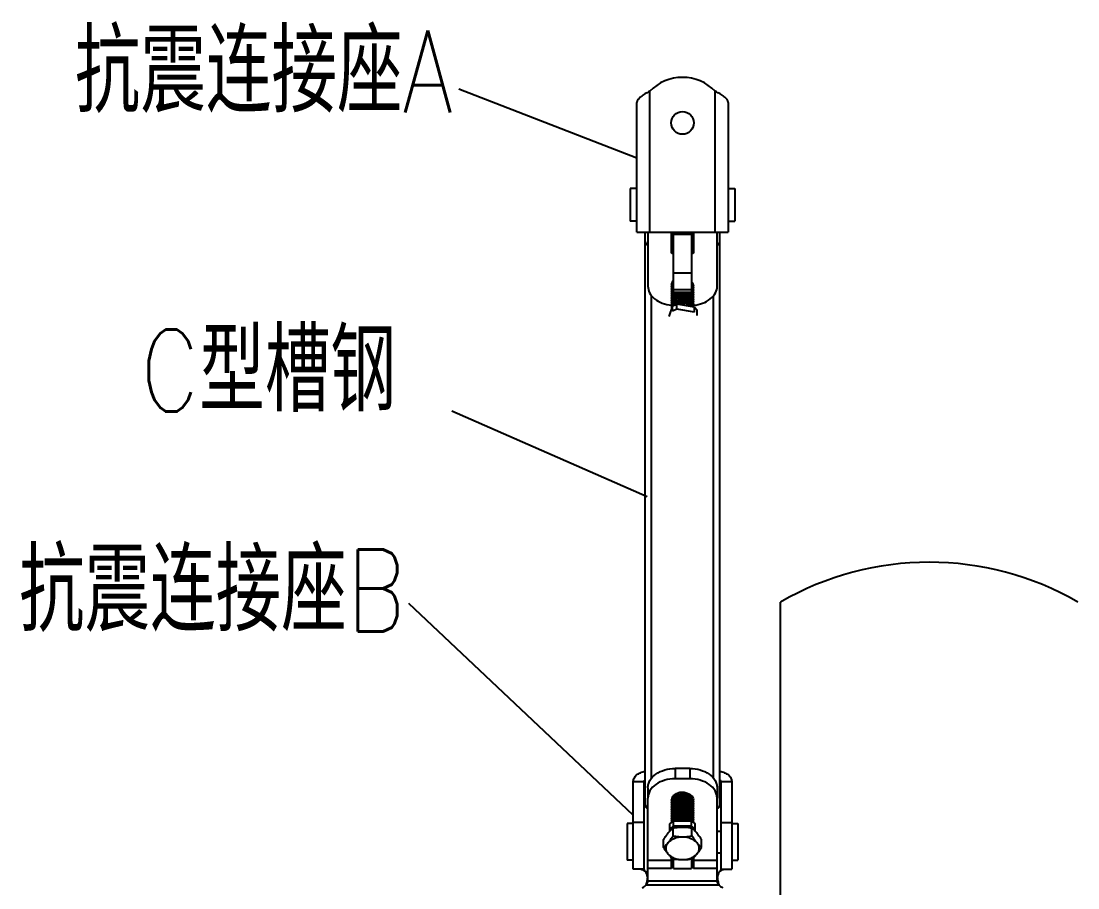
# Model space of a CAD drawing. Extents: x 27938 to 1507990, y 110129 to 923079.
# Drawn here: x 451388 to 456548, y 358813 to 363043 of the extents above; entities that cross this region are included whole.
import ezdxf

# ---------------------------------------------------------------- set-up
doc = ezdxf.new("R2010")
doc.units = 0
doc.header["$LTSCALE"] = 1000
doc.header["$MEASUREMENT"] = 0
doc.layers.add('W_DIM', color=4, linetype='Continuous')
doc.styles.get("Standard").update_dxf_attribs({"font": 'gbenor.shx', "bigfont": 'gbcbig.shx'})
doc.styles.add('wwp100', font='txt.shx', dxfattribs={"width": 0.7, "height": 400, "bigfont": 'hztxt.shx'})
doc.dimstyles.get("Standard").update_dxf_attribs({"dimtxt": 0.18, "dimasz": 0.18, "dimexe": 0.18, "dimexo": 0.0625, "dimgap": 0.09, "dimtad": 0, "dimtih": 1, "dimtoh": 1, "dimdec": 4, "dimzin": 0, "dimdsep": 46, "dimtxsty": 'Standard', "dimcen": 0.09, "dimadec": 0, "dimazin": 0, "dimtfac": 1, "dimtdec": 4, "dimtofl": 0, "dimtmove": 0, "dimatfit": 3, "dimfxl": 1, "dimtolj": 1, "dimtzin": 0, "dimarcsym": 0})

msp = doc.modelspace()

# ---------------------------------------------------------------- linework, layer by layer
at = {"linetype": 'Continuous'}
for p, q in [((454457, 362012.9), (454457, 362701.1)), ((454777.3, 362012.9), (454777.3, 362701.1)), ((454394.7, 362012.9), (454394.7, 362646.6)), ((454839.6, 362646.6), (454839.6, 362012.9)), ((454394.7, 362226.4), (454361.3, 362226.4)), ((454839.6, 362226.4), (454872.9, 362226.4)), ((454394.7, 362066.3), (454361.3, 362066.3)), ((454839.6, 362066.3), (454872.9, 362066.3)), ((454394.7, 362012.9), (454839.6, 362012.9)), ((454434.7, 359216.2), (454434.7, 362012.9)), ((454448.1, 362012.9), (454448.1, 361750)), ((454563.7, 361913.6), (454563.7, 362012.9)), ((454572.6, 361718.1), (454572.6, 362012.9)), ((454661.6, 362002.1), (454572.6, 362002.1)), ((454661.6, 362012.9), (454661.6, 361718.1)), ((454670.5, 362012.9), (454670.5, 361913.6)), ((454786.2, 361750), (454786.2, 362012.9)), ((454799.5, 359216.2), (454799.5, 362012.9)), ((454661.6, 361813.4), (454572.6, 361813.4)), ((454465.9, 359347.8), (454465.9, 361703.4)), ((454661.6, 361731.1), (454572.6, 361731.1)), ((454661.6, 361718.1), (454572.6, 361718.1)), ((454631.5, 361684.2), (454629.2, 361675)), ((454768.4, 359347.8), (454768.4, 361703.4)), ((454567.6, 361653.4), (454549.8, 361602.4)), ((454567.6, 361653.4), (454589.1, 361662.6)), ((454567.6, 361628.2), (454567.6, 361653.4)), ((454589.1, 361637.4), (454567.6, 361628.2)), ((454589.1, 361637.4), (454589.1, 361662.6)), ((454675.5, 361647.5), (454589.1, 361662.6)), ((454675.5, 361622.3), (454589.1, 361637.4)), ((454675.5, 361622.3), (454675.5, 361647.5)), ((454675.5, 361647.5), (454688.5, 361632.2)), ((454688.5, 361607.1), (454688.5, 361632.2)), ((455096, 358754.3), (455096, 360207.8)), ((454581.5, 359395.5), (454581.5, 359345.2)), ((454652.7, 359395.5), (454581.5, 359395.5)), ((454652.7, 359395.5), (454652.7, 359345.2)), ((454376.9, 358903.5), (454376.9, 359331.7)), ((454376.9, 359331.7), (454430.3, 359331.7)), ((454430.3, 358903.5), (454430.3, 359331.7)), ((454652.7, 359345.2), (454581.5, 359345.2)), ((454804, 359331.7), (454804, 358903.5)), ((454804, 359331.7), (454857.4, 359331.7)), ((454857.4, 359331.7), (454857.4, 358903.5)), ((454448.1, 359301.2), (454448.1, 359250.8)), ((454573.9, 359261.7), (454573.8, 359261.7)), ((454786.2, 359301.2), (454786.2, 359250.8)), ((454448.1, 358842.8), (454448.1, 359250.8)), ((454786.2, 358842.8), (454786.2, 359250.8)), ((454618.7, 359167.6), (454618.5, 359158.1)), ((454618.5, 359158.1), (454618.5, 359157.9)), ((454376.9, 359126.2), (454347.1, 359126.2)), ((454430.3, 359131.3), (454376.9, 359131.3)), ((454554.8, 359125.7), (454572.6, 359138.3)), ((454554.8, 359089.2), (454554.8, 359125.7)), ((454572.6, 359113.1), (454554.8, 359100.5)), ((454570.9, 359066.2), (454570.9, 359105.2)), ((454572.6, 359113.1), (454572.6, 359138.3)), ((454661.6, 359138.3), (454572.6, 359138.3)), ((454661.6, 359113.1), (454572.6, 359113.1)), ((454661.6, 359113.1), (454661.6, 359138.3)), ((454661.6, 359138.3), (454679.4, 359125.7)), ((454679.4, 359100.5), (454661.6, 359113.1)), ((454663.4, 359066.2), (454663.4, 359105.2)), ((454679.4, 359089.2), (454679.4, 359125.7)), ((454804, 359131.3), (454857.4, 359131.3)), ((454857.4, 359126.2), (454887.2, 359126.2)), ((454786.2, 359090.3), (454804, 359090.3)), ((454524.7, 359009.5), (454524.7, 359048.6)), ((454709.6, 359009.5), (454709.6, 359048.6)), ((454376.9, 358947.6), (454347.1, 358947.6)), ((454563.7, 358945.7), (454448.1, 358945.7)), ((454563.7, 358907.9), (454563.7, 358959.7)), ((454572.6, 358907.9), (454572.6, 358952.7)), ((454661.6, 358952.7), (454661.6, 358907.9)), ((454670.5, 358959.7), (454670.5, 358907.9)), ((454786.2, 358945.7), (454670.5, 358945.7)), ((454786.2, 358983.5), (454804, 358983.5)), ((454857.4, 358947.6), (454887.2, 358947.6)), ((454430.3, 358903.5), (454376.9, 358903.5)), ((454436, 358892.5), (454431.9, 358895.5)), ((454563.7, 358907.9), (454448.1, 358907.9)), ((454572.6, 358907.9), (454661.6, 358907.9)), ((454786.2, 358907.9), (454670.5, 358907.9)), ((454798.3, 358892.5), (454802.3, 358895.5)), ((454804, 358903.5), (454857.4, 358903.5)), ((454448.1, 358846.6), (454786.2, 358846.6)), ((454439.5, 358827.7), (454794.8, 358827.7))]:
    msp.add_line(p, q, dxfattribs=at)
for p, q in [((454361.3, 362226.4), (454361.3, 362066.3)), ((454872.9, 362226.4), (454872.9, 362066.3)), ((454347.1, 359126.2), (454347.1, 358947.6)), ((454887.2, 359126.2), (454887.2, 358947.6))]:
    msp.add_line(p, q)
for points in [[(454413.3, 358903.5), (454413.8, 358903.4), (454415.7, 358903.2), (454418.8, 358902.4), (454423.1, 358900.8), (454427.9, 358898.2), (454431.9, 358895.5)], [(454432, 358895.5), (454434.5, 358893.3), (454438.1, 358889), (454441.5, 358883.2), (454443.8, 358877.7)], [(454790.5, 358877.7), (454792.7, 358883.2), (454796.2, 358889.1), (454799.9, 358893.4), (454802.3, 358895.5)], [(454802.3, 358895.5), (454806.3, 358898.2), (454811.2, 358900.8), (454815.4, 358902.4), (454818.6, 358903.2), (454820.5, 358903.4), (454821, 358903.5)]]:
    msp.add_lwpolyline(points, dxfattribs=at)
msp.add_circle((454617.1, 362546.7), 55.6, dxfattribs=at)
for centre, radius, start, end in [((454617.1, 362546.7), 222.4, 43.9455, 136.0545), ((454623.2, 362388.4), 354.2, 117.9978, 119.2622), ((454611, 362388.4), 354.2, 60.7378, 62.0022), ((454593, 361754.7), 29.2, 177.3027, 179.992), ((454593.2, 361754.7), 29.5, 180.0173, 189.9275), ((454593, 361743.7), 29.2, 177.305, 180.0025), ((454593.2, 361743.7), 29.5, 180.0276, 189.8759), ((454593, 361732.7), 29.2, 177.3161, 179.989), ((454593.2, 361732.7), 29.5, 180.0138, 189.8367), ((454593, 361754.7), 29.3, 174.7523, 177.3019), ((454594.8, 361755.7), 31.1, 161.5412, 164.0381), ((454594.8, 361744.7), 31.1, 161.5413, 164.0389), ((454594.8, 361733.7), 31.1, 161.5413, 164.0385), ((454594.8, 361722.7), 31.1, 161.5412, 164.0376), ((454595.4, 361754.2), 31.7, 159.3246, 161.5397), ((454595.4, 361743.2), 31.7, 159.3256, 161.5398), ((454595.4, 361732.2), 31.7, 159.3258, 161.5398), ((454595.4, 361721.2), 31.7, 159.3249, 161.5397), ((454603.1, 361706.8), 40.8, 138.3967, 141.6133), ((454603.4, 361750.6), 41.2, 138.472, 140.2955), ((454603.5, 361705.2), 41.3, 138.4376, 140.031), ((454603.8, 361748.9), 41.7, 138.4075, 138.7304), ((454635.6, 361733.6), 36.6, 41.1985, 44.5335), ((454635.6, 361722.6), 36.6, 41.2062, 44.5129), ((454635.6, 361711.6), 36.6, 41.1907, 44.5341), ((454646, 361749.2), 24.6, 348.9554, 359.9474), ((454646, 361738.2), 24.5, 349.0023, 359.951), ((454646.2, 361749.2), 24.3, 359.9892, 3.2265), ((454646.2, 361738.2), 24.3, 359.9925, 3.2106), ((454593, 361721.7), 29.2, 177.3022, 179.995), ((454593.2, 361721.7), 29.5, 180.0203, 189.9184), ((454593, 361710.7), 29.2, 177.308, 179.9989), ((454593.2, 361710.7), 29.5, 180.024, 189.859), ((454593, 361699.7), 29.2, 177.3122, 179.992), ((454593.2, 361699.7), 29.5, 180.0173, 189.9253), ((454593, 361688.7), 29.2, 177.3041, 179.9996), ((454593.2, 361688.7), 29.5, 180.0245, 189.605), ((454593, 361721.7), 29.3, 174.7419, 177.3015), ((454593, 361699.7), 29.3, 174.7482, 177.3114), ((454594.8, 361711.7), 31.1, 161.5413, 164.0388), ((454594.8, 361700.7), 31.1, 161.5413, 164.0384), ((454594.8, 361689.7), 31.1, 161.5413, 164.0388), ((454594.8, 361678.7), 31.1, 161.881, 164.0359), ((454595, 361678.6), 31.3, 161.544, 161.883), ((454595.4, 361710.1), 31.7, 159.3257, 161.5398), ((454595.4, 361699.1), 31.7, 159.3253, 161.5398), ((454595.4, 361688.1), 31.7, 159.3251, 161.5397), ((454595.4, 361677.1), 31.7, 159.3259, 161.5398), ((454603, 361694.6), 40.6, 138.4163, 142.3647), ((454619.6, 361634.6), 63.2, 97.4815, 97.789), ((454620.1, 361649.6), 59.1, 78.9677, 81.0182), ((454620, 361638.3), 59.4, 80.0433, 80.9667), ((454632.5, 361686.3), 41.1, 47.6925, 50.7716), ((454634.9, 361688.8), 37.7, 41.248, 47.7355), ((454635.6, 361700.6), 36.6, 41.2049, 44.5298), ((454646, 361727.2), 24.6, 348.9469, 359.9595), ((454646, 361716.2), 24.5, 348.9984, 359.9503), ((454646, 361705.2), 24.5, 348.9949, 359.9563), ((454646, 361694.2), 24.6, 348.938, 359.9563), ((454646, 361683.2), 24.5, 349.0046, 359.951), ((454646.2, 361727.2), 24.3, 0.0017, 3.215), ((454646.2, 361716.2), 24.3, 359.9919, 3.2231), ((454646.2, 361705.2), 24.3, 359.9979, 3.2133), ((454646.2, 361694.2), 24.3, 359.9985, 3.2205), ((454646.2, 361683.2), 24.3, 359.9925, 3.2199), ((454593, 361677.7), 29.2, 177.3143, 179.9937), ((454593.2, 361677.7), 29.5, 180.0186, 189.8496), ((454593, 361666.7), 29.2, 177.307, 179.992), ((454593.2, 361666.7), 29.5, 180.0173, 189.9289), ((454593, 361655.6), 29.2, 177.3051, 180.0027), ((454593.2, 361655.7), 29.5, 180.0278, 189.8922), ((454593.1, 361644.5), 29.4, 177.1433, 179.9919), ((454593.2, 361644.5), 29.4, 179.9935, 183.4685), ((454593, 361666.7), 29.3, 174.7549, 177.3062), ((454593.2, 361644.5), 29.4, 174.7806, 177.1426), ((454594.8, 361667.7), 31.1, 161.5413, 164.0381), ((454594.8, 361656.7), 31.1, 161.5413, 164.0389), ((454594.8, 361645.6), 31.1, 161.541, 164.1702), ((454595.4, 361666.1), 31.7, 159.3246, 161.5398), ((454595.4, 361655.1), 31.7, 159.3254, 161.5398), ((454595.5, 361644), 31.8, 159.2606, 161.5798), ((454620.1, 361616.6), 59.1, 79.4958, 81.0948), ((454619.9, 361603.9), 71.7, 80.7386, 82.5614), ((454620.2, 361617.2), 58.5, 78.82, 79.4945), ((454646, 361672.2), 24.5, 348.9821, 359.9616), ((454646, 361661.2), 24.6, 348.9355, 359.9502), ((454646.2, 361672.2), 24.3, 0.0034, 3.2144), ((454646.2, 361661.1), 24.3, 359.9923, 3.2257), ((454646.2, 361650.1), 24.3, 355.7888, 3.2155), ((454613.4, 359205.5), 72.8, 94.186, 101.3834), ((454618.5, 359209), 69.9, 105.7051, 105.9956), ((454619.1, 359206.5), 72.5, 98.8131, 105.6696), ((454619.5, 359203), 74.7, 91.9721, 102.7007), ((454619.4, 359195.1), 62.1, 99.9932, 100.9869), ((454619.6, 359203.7), 75.3, 91.9386, 98.8281), ((454619.6, 359203.7), 75.3, 91.2819, 91.9468), ((454619.6, 359202.2), 75.4, 91.8866, 92.0013), ((454619.6, 359202.5), 75.2, 85.8694, 91.8937), ((454619.8, 359205), 72.7, 80.5973, 85.8743), ((454592.9, 359237.1), 29.2, 177.3319, 179.9985), ((454593.2, 359237.1), 29.5, 180.0287, 189.4249), ((454592.9, 359226.1), 29.2, 177.3323, 179.9985), ((454593.2, 359226.1), 29.5, 180.0291, 189.4753), ((454592.9, 359215.1), 29.2, 177.3323, 179.9985), ((454593.2, 359215.1), 29.5, 180.0292, 189.5222), ((454592.9, 359204.1), 29.2, 177.332, 179.9985), ((454593.2, 359204.1), 29.5, 180.0288, 189.4407), ((454619.4, 359184.2), 62, 99.6805, 102.1157), ((454645.9, 359231.6), 24.6, 348.6612, 359.9519), ((454645.9, 359220.6), 24.6, 348.5825, 359.9511), ((454645.9, 359209.6), 24.6, 347.8507, 359.9477), ((454646.3, 359231.6), 24.2, 0.0022, 3.205), ((454646.3, 359220.6), 24.2, 0.0023, 3.2045), ((454646.3, 359209.6), 24.2, 0.0023, 3.205), ((454592.9, 359193.1), 29.2, 177.3323, 179.9985), ((454593.2, 359193.1), 29.5, 180.0292, 189.4857), ((454592.9, 359182.1), 29.2, 177.3322, 179.9985), ((454593.2, 359182.1), 29.5, 180.0289, 189.445), ((454592.9, 359171.1), 29.2, 177.332, 179.9985), ((454593.2, 359171.1), 29.5, 180.0305, 189.6646), ((454592.9, 359160.1), 29.2, 177.3323, 179.9985), ((454593.2, 359160.1), 29.5, 180.0292, 189.5017), ((454619.4, 359129), 62.1, 99.744, 101.2123), ((454619.6, 359094.9), 63.2, 90.8014, 91.0371), ((454619.6, 359082.7), 75.3, 90.6833, 90.8601), ((454645.9, 359198.6), 24.6, 348.6164, 359.9515), ((454645.9, 359187.6), 24.6, 348.5981, 359.9512), ((454645.9, 359176.6), 24.6, 348.6534, 359.9518), ((454645.9, 359165.6), 24.6, 348.6302, 359.9515), ((454645.9, 359154.6), 24.6, 348.6111, 359.9514), ((454646.3, 359198.6), 24.2, 0.0023, 3.2046), ((454646.3, 359187.6), 24.2, 0.0023, 3.2046), ((454646.3, 359176.6), 24.2, 0.0023, 3.2051), ((454646.3, 359165.6), 24.2, 0.0023, 3.2045), ((454646.3, 359154.5), 24.2, 0.0023, 3.2047), ((454592.9, 359149), 29.2, 177.3319, 179.9985), ((454593.2, 359149.1), 29.5, 180.0287, 189.4225), ((454592.9, 359138), 29.2, 177.3322, 179.9985), ((454593.2, 359138), 29.5, 180.029, 189.4615), ((454602.6, 359112.6), 40.1, 139.3761, 142.4805), ((454645.9, 359143.6), 24.6, 348.6704, 359.952), ((454646.3, 359143.5), 24.2, 0.0022, 3.2052), ((454646.3, 359132.5), 24.2, 0.0022, 3.2058), ((454646.3, 359132.5), 24.2, 358.8477, 359.9998), ((454459.4, 358914.3), 31.9, 213.7883, 214.1887), ((454774.8, 358914.3), 31.9, 325.8113, 326.2117), ((454312.3, 358875.1), 135.8, 349.7299, 350.0443), ((454313.8, 358874.9), 134.3, 350.0279, 354.2491), ((454920.4, 358874.9), 134.3, 185.7566, 189.9721), ((454921.9, 358875.1), 135.8, 189.9557, 190.2701), ((454403.6, 358854), 44.5, 292.0243, 323.7485), ((454830.7, 358854), 44.5, 216.2515, 247.9757)]:
    msp.add_arc(centre, radius, start, end, dxfattribs=at)
at = {"color": 0}
msp.add_arc((455821.8, 358950.2), 1452, 60.0059, 119.9941, dxfattribs=at)
at = {"linetype": 'Continuous'}
for points, knots in [([(454450.1, 362697.4), (454442.8, 362693.3), (454429.1, 362685.4), (454408.4, 362671.6), (454394.7, 362656.6), (454394.7, 362646.6)], [0, 0, 0, 0, 0.326101, 0.611119, 1, 1, 1, 1]), ([(454839.6, 362646.6), (454839.6, 362656.6), (454825.9, 362671.6), (454805.2, 362685.4), (454791.4, 362693.3), (454784.1, 362697.4)], [0, 0, 0, 0, 0.388881, 0.673899, 1, 1, 1, 1]), ([(454434.7, 361967), (454434.7, 361963.5), (454437.7, 361955.6), (454444.2, 361950.9), (454448, 361949)], [0, 0, 0, 0, 0.461863, 1, 1, 1, 1]), ([(454563.7, 361963.9), (454563.7, 361962.2), (454566.4, 361958.4), (454570.5, 361957.6), (454572.6, 361957.6)], [0, 0, 0, 0, 0.440239, 1, 1, 1, 1]), ([(454661.6, 361957.6), (454663.8, 361957.6), (454667.9, 361958.4), (454670.5, 361962.2), (454670.5, 361963.9)], [0, 0, 0, 0, 0.559761, 1, 1, 1, 1]), ([(454786.3, 361949), (454790, 361950.9), (454796.5, 361955.6), (454799.5, 361963.5), (454799.5, 361967)], [0, 0, 0, 0, 0.538137, 1, 1, 1, 1]), ([(454572.6, 361907.3), (454570.5, 361907.3), (454566.4, 361908.1), (454563.7, 361911.9), (454563.7, 361913.6)], [0, 0, 0, 0, 0.559761, 1, 1, 1, 1]), ([(454670.5, 361913.6), (454670.5, 361911.9), (454667.9, 361908.1), (454663.8, 361907.3), (454661.6, 361907.3)], [0, 0, 0, 0, 0.440239, 1, 1, 1, 1]), ([(454448.1, 361750), (454448.1, 361738.6), (454454.7, 361714.2), (454481, 361684.9), (454518.8, 361664.4), (454548.3, 361657.9), (454563.8, 361656.5)], [0, 0, 0, 0, 0.212085, 0.446759, 0.711828, 1, 1, 1, 1]), ([(454571.7, 361776.9), (454571, 361776.1), (454568.4, 361772.6), (454566.3, 361768.7), (454565.3, 361765.6)], [0, 0, 0, 0, 0.25881, 1, 1, 1, 1]), ([(454572.6, 361766.9), (454571.8, 361766), (454568.7, 361762.3), (454566.4, 361758), (454565.3, 361754.6)], [0, 0, 0, 0, 0.25985, 1, 1, 1, 1]), ([(454572.6, 361755.9), (454571.8, 361755), (454568.8, 361751.3), (454566.4, 361746.9), (454565.3, 361743.6)], [0, 0, 0, 0, 0.25988, 1, 1, 1, 1]), ([(454572.6, 361744.9), (454571.8, 361744), (454568.8, 361740.3), (454566.4, 361735.9), (454565.3, 361732.6)], [0, 0, 0, 0, 0.259876, 1, 1, 1, 1]), ([(454565.7, 361765.4), (454566.1, 361766.4), (454567.8, 361770.3), (454570.3, 361774), (454572.5, 361776.4)], [0, 0, 0, 0, 0.242679, 1, 1, 1, 1]), ([(454565.7, 361754.4), (454566.1, 361755.4), (454567.9, 361759.4), (454570.4, 361763.1), (454572.6, 361765.6)], [0, 0, 0, 0, 0.242549, 1, 1, 1, 1]), ([(454565.7, 361743.4), (454566.1, 361744.4), (454567.9, 361748.4), (454570.4, 361752.1), (454572.6, 361754.6)], [0, 0, 0, 0, 0.242552, 1, 1, 1, 1]), ([(454565.7, 361732.3), (454566.1, 361733.3), (454567.9, 361737.4), (454570.4, 361741.1), (454572.6, 361743.6)], [0, 0, 0, 0, 0.242544, 1, 1, 1, 1]), ([(454670.5, 361750.6), (454670.5, 361754.1), (454668.8, 361761.5), (454664.4, 361767.6), (454661.8, 361770.3)], [0, 0, 0, 0, 0.479607, 1, 1, 1, 1]), ([(454661.8, 361768.9), (454664.3, 361766.4), (454668.4, 361760.7), (454670.3, 361753.9), (454670.5, 361750.6)], [0, 0, 0, 0, 0.520009, 1, 1, 1, 1]), ([(454661.8, 361757.9), (454664.3, 361755.4), (454668.4, 361749.7), (454670.3, 361742.9), (454670.5, 361739.6)], [0, 0, 0, 0, 0.519993, 1, 1, 1, 1]), ([(454661.8, 361746.9), (454664.3, 361744.4), (454668.4, 361738.7), (454670.3, 361731.9), (454670.5, 361728.6)], [0, 0, 0, 0, 0.52002, 1, 1, 1, 1]), ([(454661.8, 361735.9), (454664.3, 361733.3), (454668.4, 361727.7), (454670.3, 361720.9), (454670.5, 361717.6)], [0, 0, 0, 0, 0.520002, 1, 1, 1, 1]), ([(454670.5, 361739.6), (454670.5, 361742.8), (454669.1, 361749.5), (454665.5, 361755.2), (454663.2, 361757.7)], [0, 0, 0, 0, 0.482588, 1, 1, 1, 1]), ([(454670.5, 361728.6), (454670.5, 361731.8), (454669.1, 361738.5), (454665.5, 361744.1), (454663.2, 361746.7)], [0, 0, 0, 0, 0.482583, 1, 1, 1, 1]), ([(454670.5, 361717.6), (454670.5, 361720.8), (454669.1, 361727.5), (454665.5, 361733.1), (454663.2, 361735.7)], [0, 0, 0, 0, 0.482587, 1, 1, 1, 1]), ([(454669.9, 361656.4), (454685.4, 361657.8), (454715, 361664.3), (454753.1, 361684.8), (454779.5, 361714.1), (454786.2, 361738.5), (454786.2, 361750)], [0, 0, 0, 0, 0.288185, 0.553327, 0.788006, 1, 1, 1, 1]), ([(454571.2, 361732.2), (454570.5, 361731.4), (454568.1, 361728.1), (454566.3, 361724.4), (454565.3, 361721.6)], [0, 0, 0, 0, 0.258068, 1, 1, 1, 1]), ([(454572.6, 361722.9), (454571.8, 361722), (454568.8, 361718.2), (454566.4, 361713.9), (454565.3, 361710.5)], [0, 0, 0, 0, 0.259878, 1, 1, 1, 1]), ([(454605.4, 361718.2), (454600.7, 361717.3), (454591.7, 361714.7), (454579.7, 361708.1), (454570.5, 361699.3), (454566.5, 361692.2), (454565.3, 361688.5)], [0, 0, 0, 0, 0.276521, 0.537648, 0.778453, 1, 1, 1, 1]), ([(454579.4, 361718.1), (454576.1, 361715.7), (454570.4, 361710.2), (454566.5, 361703.1), (454565.3, 361699.5)], [0, 0, 0, 0, 0.520421, 1, 1, 1, 1]), ([(454663.2, 361691.7), (454657.3, 361698.4), (454644.2, 361705.5), (454625.2, 361708.9), (454609.5, 361708.4), (454594.5, 361704.8), (454581.3, 361698.2), (454571, 361689.1), (454566.6, 361681.4), (454565.3, 361677.5)], [0, 0, 0, 0, 0.235001, 0.369196, 0.507414, 0.643709, 0.772807, 0.891505, 1, 1, 1, 1]), ([(454663.2, 361680.7), (454657.3, 361687.4), (454644.2, 361694.5), (454625.2, 361697.9), (454609.5, 361697.4), (454594.5, 361693.8), (454581.3, 361687.2), (454571, 361678.1), (454566.6, 361670.4), (454565.3, 361666.5)], [0, 0, 0, 0, 0.234995, 0.369193, 0.507415, 0.643708, 0.772808, 0.891506, 1, 1, 1, 1]), ([(454631.8, 361685.5), (454624.8, 361686.7), (454610.5, 361687), (454590.5, 361681.7), (454574.1, 361671.3), (454567.1, 361660.9), (454565.3, 361655.5)], [0, 0, 0, 0, 0.271171, 0.538307, 0.783282, 1, 1, 1, 1]), ([(454565.7, 361721.3), (454566.1, 361722.2), (454567.7, 361725.9), (454569.9, 361729.3), (454571.9, 361731.7)], [0, 0, 0, 0, 0.243219, 1, 1, 1, 1]), ([(454565.7, 361710.3), (454566, 361711.1), (454567.4, 361714.3), (454569.2, 361717.3), (454570.8, 361719.4)], [0, 0, 0, 0, 0.244171, 1, 1, 1, 1]), ([(454565.7, 361699.3), (454567.1, 361703), (454571.5, 361710.3), (454577.9, 361715.8), (454581.4, 361718.2)], [0, 0, 0, 0, 0.478395, 1, 1, 1, 1]), ([(454565.7, 361688.3), (454567.4, 361692.7), (454573, 361701.2), (454585.6, 361710.6), (454601.4, 361716.7), (454613, 361718.1), (454618.8, 361718.2)], [0, 0, 0, 0, 0.218898, 0.461373, 0.725247, 1, 1, 1, 1]), ([(454565.7, 361677.3), (454567.5, 361682), (454573.6, 361691), (454587.5, 361700.7), (454604.7, 361706.5), (454623.2, 361707.9), (454641.1, 361704.8), (454656.3, 361697.6), (454667.1, 361687), (454670.2, 361677.8), (454670.5, 361673.5)], [0, 0, 0, 0, 0.114222, 0.241564, 0.380183, 0.523375, 0.662466, 0.789658, 0.901085, 1, 1, 1, 1]), ([(454565.7, 361666.3), (454567.5, 361671), (454573.6, 361680), (454587.5, 361689.7), (454604.7, 361695.5), (454623.2, 361696.9), (454641.1, 361693.8), (454656.3, 361686.6), (454667.1, 361676), (454670.2, 361666.8), (454670.5, 361662.5)], [0, 0, 0, 0, 0.11422, 0.241557, 0.38018, 0.523371, 0.662464, 0.789655, 0.901082, 1, 1, 1, 1]), ([(454565.7, 361655.3), (454567.7, 361660.5), (454574.9, 361670.5), (454591.1, 361680.5), (454610.7, 361685.6), (454624.6, 361685.3), (454631.5, 361684.2)], [0, 0, 0, 0, 0.217951, 0.46337, 0.729831, 1, 1, 1, 1]), ([(454632.6, 361685.4), (454630.4, 361685.9), (454621.2, 361687.3), (454611.7, 361686.7), (454604.9, 361685)], [0, 0, 0, 0, 0.246468, 1, 1, 1, 1]), ([(454629.3, 361708), (454627.4, 361708.3), (454619.7, 361709.2), (454611.8, 361708.6), (454606.1, 361707.3)], [0, 0, 0, 0, 0.247797, 1, 1, 1, 1]), ([(454629.3, 361697), (454627.9, 361697.2), (454621.9, 361698), (454615.8, 361697.8), (454611.3, 361697.2)], [0, 0, 0, 0, 0.247252, 1, 1, 1, 1]), ([(454622.1, 361718.2), (454628.3, 361718), (454640.2, 361716.1), (454655.8, 361709), (454667, 361698.3), (454670.2, 361688.9), (454670.5, 361684.5)], [0, 0, 0, 0, 0.291873, 0.559175, 0.79302, 1, 1, 1, 1]), ([(454631.5, 361684.2), (454636.7, 361683.4), (454646.5, 361680.6), (454659.1, 361673.3), (454667.8, 361663.4), (454670.3, 361655.3), (454670.5, 361651.5)], [0, 0, 0, 0, 0.290521, 0.554658, 0.788516, 1, 1, 1, 1]), ([(454663.2, 361669.6), (454661.4, 361671.7), (454652.6, 361679.7), (454640.8, 361684), (454631.8, 361685.5)], [0, 0, 0, 0, 0.22749, 1, 1, 1, 1]), ([(454663.2, 361702.7), (454661.5, 361704.6), (454653.2, 361712.3), (454642.2, 361716.6), (454633.6, 361718.2)], [0, 0, 0, 0, 0.228177, 1, 1, 1, 1]), ([(454656.7, 361718.2), (454660.6, 361715.4), (454667.2, 361708.8), (454670.2, 361699.8), (454670.5, 361695.5)], [0, 0, 0, 0, 0.52908, 1, 1, 1, 1]), ([(454661.8, 361724.9), (454664.3, 361722.3), (454668.4, 361716.7), (454670.3, 361709.8), (454670.5, 361706.6)], [0, 0, 0, 0, 0.520001, 1, 1, 1, 1]), ([(454670.5, 361706.6), (454670.5, 361709.8), (454669.1, 361716.4), (454665.5, 361722.1), (454663.2, 361724.7)], [0, 0, 0, 0, 0.482586, 1, 1, 1, 1]), ([(454670.5, 361695.5), (454670.5, 361698.7), (454669.1, 361705.4), (454665.5, 361711.1), (454663.2, 361713.7)], [0, 0, 0, 0, 0.482585, 1, 1, 1, 1]), ([(454670.5, 361684.5), (454670.5, 361687.7), (454669.1, 361694.4), (454665.5, 361700.1), (454663.2, 361702.7)], [0, 0, 0, 0, 0.482588, 1, 1, 1, 1]), ([(454670.5, 361673.5), (454670.5, 361676.7), (454669.1, 361683.4), (454665.5, 361689.1), (454663.2, 361691.7)], [0, 0, 0, 0, 0.482586, 1, 1, 1, 1]), ([(454670.5, 361662.5), (454670.5, 361665.7), (454669.1, 361672.4), (454665.5, 361678.1), (454663.2, 361680.7)], [0, 0, 0, 0, 0.482586, 1, 1, 1, 1]), ([(454629.2, 361674.9), (454618.2, 361676.4), (454596.4, 361674.5), (454577.2, 361662.9), (454571, 361655)], [0, 0, 0, 0, 0.526254, 1, 1, 1, 1]), ([(454575.7, 361657), (454582.2, 361663.1), (454594.9, 361669.6), (454613, 361673), (454627.3, 361673.1), (454640.9, 361670.4), (454656, 361664.1), (454665.2, 361655.5), (454668.2, 361648.8)], [0, 0, 0, 0, 0.255096, 0.39268, 0.530602, 0.663916, 0.788307, 1, 1, 1, 1]), ([(454646.5, 361660.4), (454642.7, 361662.4), (454625.7, 361668.7), (454606, 361667.2), (454593.3, 361661.9)], [0, 0, 0, 0, 0.239303, 1, 1, 1, 1]), ([(454661.9, 361649.9), (454654.2, 361658), (454636.7, 361665.3), (454613, 361666.3), (454600.6, 361663.7), (454594.7, 361661.6)], [0, 0, 0, 0, 0.470214, 0.736055, 1, 1, 1, 1]), ([(454629.2, 361675), (454627.2, 361675.3), (454619.3, 361676.2), (454611.2, 361675.5), (454605.4, 361674.1)], [0, 0, 0, 0, 0.247915, 1, 1, 1, 1]), ([(454663.2, 361658.6), (454661.4, 361660.7), (454652.5, 361668.8), (454640.6, 361673.1), (454631.5, 361674.6)], [0, 0, 0, 0, 0.227377, 1, 1, 1, 1]), ([(454670.5, 361651.5), (454670.5, 361654.7), (454669.1, 361661.4), (454665.5, 361667.1), (454663.2, 361669.6)], [0, 0, 0, 0, 0.482589, 1, 1, 1, 1]), ([(454669.1, 361648.6), (454668.8, 361649.5), (454667.4, 361653.1), (454665.2, 361656.4), (454663.2, 361658.6)], [0, 0, 0, 0, 0.241445, 1, 1, 1, 1]), ([(454376.9, 359331.7), (454376.9, 359337.6), (454380.1, 359350), (454393.1, 359365.2), (454412, 359376.3), (454426.9, 359380.1), (454434.7, 359381.2)], [0, 0, 0, 0, 0.213346, 0.447987, 0.712108, 1, 1, 1, 1]), ([(454448.1, 359301.2), (454448.1, 359307.4), (454449.9, 359320), (454460.7, 359344.7), (454487.3, 359371.4), (454531, 359391), (454564.3, 359395.5), (454581.5, 359395.5)], [0, 0, 0, 0, 0.103597, 0.210948, 0.445697, 0.712571, 1, 1, 1, 1]), ([(454652.7, 359395.5), (454669.9, 359395.5), (454703.3, 359391), (454747, 359371.4), (454773.6, 359344.7), (454784.4, 359320), (454786.2, 359307.4), (454786.2, 359301.2)], [0, 0, 0, 0, 0.287429, 0.554303, 0.789052, 0.896403, 1, 1, 1, 1]), ([(454799.6, 359381.2), (454807.4, 359380.1), (454822.2, 359376.3), (454841.1, 359365.2), (454854.1, 359350), (454857.4, 359337.6), (454857.4, 359331.7)], [0, 0, 0, 0, 0.287892, 0.552013, 0.786654, 1, 1, 1, 1]), ([(454430.3, 359331.7), (454430.3, 359332.5), (454430.7, 359335.7), (454432.8, 359338.4), (454434.6, 359340)], [0, 0, 0, 0, 0.236834, 1, 1, 1, 1]), ([(454581.5, 359345.2), (454564.3, 359345.2), (454531, 359340.7), (454487.3, 359321), (454460.7, 359294.4), (454449.9, 359269.7), (454448.1, 359257), (454448.1, 359250.8)], [0, 0, 0, 0, 0.287429, 0.554303, 0.789052, 0.896403, 1, 1, 1, 1]), ([(454786.2, 359250.8), (454786.2, 359257), (454784.4, 359269.7), (454773.6, 359294.4), (454747, 359321), (454703.3, 359340.7), (454669.9, 359345.2), (454652.7, 359345.2)], [0, 0, 0, 0, 0.103597, 0.210948, 0.445697, 0.712571, 1, 1, 1, 1]), ([(454799.6, 359340), (454800.3, 359339.4), (454802.6, 359337.2), (454804, 359334), (454804, 359331.7)], [0, 0, 0, 0, 0.274002, 1, 1, 1, 1]), ([(454670.5, 359233), (454670.5, 359235.4), (454669.8, 359240.2), (454665.4, 359249.7), (454654.7, 359259.7), (454637.2, 359266.9), (454617, 359268.9), (454596.8, 359265.5), (454579.3, 359256.9), (454566.9, 359243.8), (454563.7, 359232.7), (454563.7, 359227.5)], [0, 0, 0, 0, 0.049449, 0.100956, 0.214949, 0.346477, 0.489675, 0.634208, 0.769827, 0.890789, 1, 1, 1, 1]), ([(454573.8, 359261.7), (454570.7, 359258.5), (454565.7, 359251.3), (454563.7, 359242.6), (454563.7, 359238.5)], [0, 0, 0, 0, 0.517736, 1, 1, 1, 1]), ([(454663.1, 359240.2), (454656.5, 359247.7), (454641.5, 359255.1), (454620.2, 359257.7), (454603.1, 359255.9), (454587.4, 359250.3), (454574.5, 359241.5), (454565.9, 359229.9), (454563.7, 359220.8), (454563.7, 359216.5)], [0, 0, 0, 0, 0.241301, 0.379446, 0.520004, 0.655787, 0.781306, 0.894819, 1, 1, 1, 1]), ([(454563.8, 359238.5), (454564, 359242.7), (454566.4, 359251.5), (454575.1, 359262.6), (454587.8, 359271.2), (454597.8, 359274.6), (454603.1, 359275.8)], [0, 0, 0, 0, 0.219273, 0.456424, 0.717944, 1, 1, 1, 1]), ([(454563.8, 359227.5), (454564, 359231.7), (454566.4, 359240.6), (454575.3, 359251.8), (454588.2, 359260.4), (454603.8, 359265.6), (454620.6, 359267.3), (454641.5, 359264.7), (454656.3, 359257.4), (454662.9, 359250.1)], [0, 0, 0, 0, 0.105385, 0.219488, 0.34542, 0.481197, 0.621395, 0.759049, 1, 1, 1, 1]), ([(454563.8, 359216.5), (454564, 359221.6), (454567.6, 359232.4), (454580, 359244.9), (454597.2, 359253.2), (454617, 359256.5), (454636.7, 359254.6), (454654, 359247.7), (454666.5, 359236.7), (454670.2, 359226.7), (454670.5, 359222)], [0, 0, 0, 0, 0.109414, 0.230762, 0.366312, 0.510386, 0.653204, 0.784891, 0.899595, 1, 1, 1, 1]), ([(454567.4, 359252.9), (454567.7, 359253.7), (454569.1, 359257.2), (454571.1, 359260.4), (454572.9, 359262.6)], [0, 0, 0, 0, 0.242775, 1, 1, 1, 1]), ([(454572.9, 359262.6), (454574.6, 359264.3), (454582.1, 359270.9), (454591.6, 359275), (454599, 359276.9)], [0, 0, 0, 0, 0.23319, 1, 1, 1, 1]), ([(454599.2, 359276.2), (454596.7, 359275.5), (454587.5, 359272.3), (454578.9, 359266.9), (454573.9, 359261.7)], [0, 0, 0, 0, 0.264817, 1, 1, 1, 1]), ([(454633.5, 359266.7), (454631.4, 359267.2), (454622.8, 359268.7), (454614, 359268.3), (454607.5, 359267.1)], [0, 0, 0, 0, 0.245648, 1, 1, 1, 1]), ([(454633, 359255.8), (454631, 359256.2), (454623, 359257.6), (454614.7, 359257.3), (454608.6, 359256.3)], [0, 0, 0, 0, 0.245788, 1, 1, 1, 1]), ([(454631.7, 359276.7), (454637, 359275.8), (454647.1, 359272.9), (454659.8, 359265.3), (454668.4, 359254.9), (454670.5, 359246.6), (454670.5, 359242.6)], [0, 0, 0, 0, 0.291651, 0.555731, 0.788679, 1, 1, 1, 1]), ([(454434.7, 359216.2), (454434.7, 359212.6), (454437.7, 359204.8), (454444.2, 359200.1), (454448, 359198.2)], [0, 0, 0, 0, 0.461863, 1, 1, 1, 1]), ([(454663.1, 359229.2), (454656.5, 359236.7), (454641.5, 359244.1), (454620.2, 359246.6), (454603.1, 359244.9), (454587.4, 359239.3), (454574.5, 359230.5), (454565.9, 359218.9), (454563.7, 359209.8), (454563.7, 359205.5)], [0, 0, 0, 0, 0.241321, 0.379464, 0.520018, 0.655795, 0.781306, 0.894819, 1, 1, 1, 1]), ([(454663.1, 359218.2), (454656.5, 359225.7), (454641.5, 359233.1), (454620.2, 359235.6), (454603.1, 359233.9), (454587.4, 359228.3), (454574.5, 359219.4), (454565.9, 359207.9), (454563.7, 359198.8), (454563.7, 359194.5)], [0, 0, 0, 0, 0.241291, 0.379436, 0.519999, 0.655783, 0.781305, 0.89482, 1, 1, 1, 1]), ([(454663.1, 359207.2), (454656.5, 359214.7), (454641.5, 359222.1), (454620.2, 359224.6), (454603.1, 359222.8), (454587.4, 359217.3), (454574.5, 359208.4), (454565.9, 359196.8), (454563.7, 359187.8), (454563.7, 359183.4)], [0, 0, 0, 0, 0.241314, 0.379459, 0.520012, 0.655791, 0.781307, 0.89482, 1, 1, 1, 1]), ([(454663.1, 359196.2), (454656.5, 359203.6), (454641.5, 359211.1), (454620.2, 359213.6), (454603.1, 359211.8), (454587.4, 359206.3), (454574.5, 359197.4), (454565.9, 359185.8), (454563.7, 359176.8), (454563.7, 359172.4)], [0, 0, 0, 0, 0.241312, 0.379455, 0.520012, 0.655791, 0.781305, 0.89482, 1, 1, 1, 1]), ([(454563.8, 359205.4), (454564, 359210.6), (454567.6, 359221.4), (454580, 359233.9), (454597.2, 359242.2), (454617, 359245.5), (454636.7, 359243.6), (454654, 359236.7), (454666.5, 359225.6), (454670.2, 359215.7), (454670.5, 359211)], [0, 0, 0, 0, 0.10941, 0.230759, 0.36631, 0.510388, 0.653211, 0.784896, 0.899598, 1, 1, 1, 1]), ([(454563.8, 359194.4), (454564, 359199.6), (454567.6, 359210.3), (454580, 359222.9), (454597.2, 359231.2), (454617, 359234.5), (454636.7, 359232.6), (454654, 359225.7), (454666.5, 359214.6), (454670.2, 359204.6), (454670.5, 359199.9)], [0, 0, 0, 0, 0.109413, 0.230763, 0.366317, 0.51039, 0.65321, 0.784893, 0.899595, 1, 1, 1, 1]), ([(454563.8, 359183.4), (454564, 359188.6), (454567.6, 359199.3), (454580, 359211.9), (454597.2, 359220.1), (454617, 359223.5), (454636.7, 359221.5), (454654, 359214.7), (454666.5, 359203.6), (454670.2, 359193.6), (454670.5, 359188.9)], [0, 0, 0, 0, 0.109413, 0.230762, 0.36631, 0.510386, 0.653205, 0.784893, 0.899595, 1, 1, 1, 1]), ([(454563.8, 359172.4), (454564, 359177.5), (454567.6, 359188.3), (454580, 359200.9), (454597.2, 359209.1), (454617, 359212.4), (454636.7, 359210.5), (454654, 359203.7), (454666.5, 359192.6), (454670.2, 359182.6), (454670.5, 359177.9)], [0, 0, 0, 0, 0.109411, 0.230759, 0.366311, 0.510389, 0.653212, 0.784896, 0.899598, 1, 1, 1, 1]), ([(454633.8, 359211.5), (454631.8, 359212), (454623.3, 359213.6), (454614.4, 359213.3), (454608, 359212.1)], [0, 0, 0, 0, 0.2454, 1, 1, 1, 1]), ([(454632.4, 359222.9), (454630.5, 359223.3), (454622.6, 359224.6), (454614.5, 359224.3), (454608.6, 359223.2)], [0, 0, 0, 0, 0.246065, 1, 1, 1, 1]), ([(454632.2, 359233.9), (454630.3, 359234.3), (454622.6, 359235.5), (454614.6, 359235.3), (454608.8, 359234.3)], [0, 0, 0, 0, 0.246155, 1, 1, 1, 1]), ([(454632.4, 359244.9), (454630.5, 359245.3), (454622.8, 359246.6), (454614.8, 359246.3), (454608.9, 359245.3)], [0, 0, 0, 0, 0.246058, 1, 1, 1, 1]), ([(454662.9, 359250.1), (454665.1, 359247.7), (454668.7, 359242.3), (454670.3, 359236), (454670.5, 359233)], [0, 0, 0, 0, 0.517722, 1, 1, 1, 1]), ([(454670.5, 359222), (454670.5, 359225.2), (454669.1, 359231.9), (454665.4, 359237.6), (454663.1, 359240.2)], [0, 0, 0, 0, 0.48238, 1, 1, 1, 1]), ([(454670.5, 359211), (454670.5, 359214.2), (454669.1, 359220.9), (454665.4, 359226.6), (454663.1, 359229.2)], [0, 0, 0, 0, 0.482371, 1, 1, 1, 1]), ([(454670.5, 359200), (454670.5, 359203.2), (454669.1, 359209.9), (454665.4, 359215.6), (454663.1, 359218.2)], [0, 0, 0, 0, 0.482397, 1, 1, 1, 1]), ([(454670.5, 359189), (454670.5, 359192.2), (454669.1, 359198.9), (454665.4, 359204.6), (454663.1, 359207.2)], [0, 0, 0, 0, 0.482371, 1, 1, 1, 1]), ([(454786.3, 359198.2), (454790, 359200.1), (454796.5, 359204.8), (454799.5, 359212.6), (454799.5, 359216.2)], [0, 0, 0, 0, 0.538137, 1, 1, 1, 1]), ([(454663.1, 359185.2), (454656.5, 359192.6), (454641.5, 359200.1), (454620.2, 359202.6), (454603.1, 359200.8), (454587.4, 359195.3), (454574.5, 359186.4), (454565.9, 359174.8), (454563.7, 359165.7), (454563.7, 359161.4)], [0, 0, 0, 0, 0.24129, 0.379435, 0.519998, 0.655783, 0.781305, 0.89482, 1, 1, 1, 1]), ([(454663.1, 359174.2), (454656.5, 359181.6), (454641.5, 359189.1), (454620.2, 359191.6), (454603.1, 359189.8), (454587.4, 359184.3), (454574.5, 359175.4), (454565.9, 359163.8), (454563.7, 359154.7), (454563.7, 359150.4)], [0, 0, 0, 0, 0.241317, 0.379461, 0.520014, 0.655792, 0.781306, 0.894819, 1, 1, 1, 1]), ([(454663.1, 359163.2), (454656.5, 359170.6), (454641.5, 359178.1), (454620.2, 359180.6), (454603.1, 359178.8), (454587.4, 359173.3), (454574.5, 359164.4), (454565.9, 359152.8), (454563.7, 359143.7), (454563.7, 359139.4)], [0, 0, 0, 0, 0.241302, 0.379446, 0.520006, 0.655788, 0.781304, 0.89482, 1, 1, 1, 1]), ([(454563.8, 359161.4), (454564, 359166.5), (454567.6, 359177.3), (454580, 359189.8), (454597.2, 359198.1), (454617, 359201.4), (454636.7, 359199.5), (454654, 359192.7), (454666.5, 359181.6), (454670.2, 359171.6), (454670.5, 359166.9)], [0, 0, 0, 0, 0.109414, 0.230763, 0.366316, 0.510389, 0.653208, 0.784892, 0.899594, 1, 1, 1, 1]), ([(454563.8, 359150.4), (454564, 359155.5), (454567.6, 359166.3), (454580, 359178.8), (454597.2, 359187.1), (454617, 359190.4), (454636.7, 359188.5), (454654, 359181.7), (454666.5, 359170.6), (454670.2, 359160.6), (454670.5, 359155.9)], [0, 0, 0, 0, 0.109411, 0.23076, 0.366309, 0.510386, 0.653207, 0.784895, 0.899597, 1, 1, 1, 1]), ([(454563.8, 359139.4), (454564, 359144.5), (454567.6, 359155.3), (454580, 359167.8), (454597.2, 359176.1), (454617, 359179.4), (454636.7, 359177.5), (454654, 359170.6), (454666.5, 359159.6), (454670.2, 359149.6), (454670.5, 359144.9)], [0, 0, 0, 0, 0.109411, 0.23076, 0.366314, 0.510391, 0.653213, 0.784895, 0.899597, 1, 1, 1, 1]), ([(454663.1, 359152.2), (454656.8, 359159.3), (454642.5, 359166.6), (454622.2, 359169.5), (454605.7, 359168.3), (454590.2, 359163.5), (454577.1, 359155.6), (454567.7, 359145.1), (454564.6, 359136.5), (454564, 359132.3)], [0, 0, 0, 0, 0.238806, 0.375378, 0.515068, 0.651187, 0.778286, 0.893865, 1, 1, 1, 1]), ([(454564.3, 359132.5), (454565.2, 359137.4), (454569.9, 359147.3), (454582.7, 359158.5), (454599.6, 359165.7), (454612.3, 359167.5), (454618.7, 359167.6)], [0, 0, 0, 0, 0.215857, 0.456017, 0.721227, 1, 1, 1, 1]), ([(454618.5, 359157.9), (454609.5, 359157.8), (454592.3, 359154.6), (454577.4, 359144.9), (454572.1, 359138.7)], [0, 0, 0, 0, 0.525716, 1, 1, 1, 1]), ([(454574.5, 359138.4), (454580.1, 359143.9), (454594.7, 359152.6), (454619.6, 359156.8), (454643.8, 359153), (454657.8, 359144.7), (454662.7, 359139.4)], [0, 0, 0, 0, 0.245715, 0.512956, 0.773315, 1, 1, 1, 1]), ([(454633.4, 359200.6), (454631.2, 359201.1), (454622.4, 359202.7), (454613.2, 359202.2), (454606.5, 359200.8)], [0, 0, 0, 0, 0.245825, 1, 1, 1, 1]), ([(454632.2, 359167.9), (454630.4, 359168.3), (454622.6, 359169.5), (454614.7, 359169.2), (454608.8, 359168.2)], [0, 0, 0, 0, 0.24614, 1, 1, 1, 1]), ([(454632.8, 359189.8), (454630.9, 359190.2), (454623, 359191.5), (454614.8, 359191.3), (454608.9, 359190.3)], [0, 0, 0, 0, 0.245865, 1, 1, 1, 1]), ([(454632.3, 359178.8), (454630.4, 359179.3), (454622.7, 359180.5), (454614.7, 359180.3), (454608.9, 359179.2)], [0, 0, 0, 0, 0.246098, 1, 1, 1, 1]), ([(454618.7, 359167.6), (454625.3, 359167.6), (454637.9, 359166.2), (454654.6, 359159.2), (454666.6, 359148.3), (454670.2, 359138.5), (454670.5, 359133.9)], [0, 0, 0, 0, 0.291821, 0.560232, 0.794326, 1, 1, 1, 1]), ([(454633.9, 359156.5), (454632.7, 359156.8), (454627.7, 359157.8), (454622.6, 359158.2), (454618.7, 359158.1)], [0, 0, 0, 0, 0.245441, 1, 1, 1, 1]), ([(454663.1, 359141.1), (454660.7, 359143.8), (454648.2, 359154.3), (454631.2, 359158.1), (454618.7, 359157.9)], [0, 0, 0, 0, 0.224306, 1, 1, 1, 1]), ([(454670.5, 359177.9), (454670.5, 359181.2), (454669.1, 359187.9), (454665.4, 359193.6), (454663.1, 359196.2)], [0, 0, 0, 0, 0.482382, 1, 1, 1, 1]), ([(454670.5, 359166.9), (454670.5, 359170.2), (454669.1, 359176.9), (454665.4, 359182.6), (454663.1, 359185.2)], [0, 0, 0, 0, 0.482394, 1, 1, 1, 1]), ([(454670.5, 359155.9), (454670.5, 359159.1), (454669.1, 359165.9), (454665.4, 359171.6), (454663.1, 359174.2)], [0, 0, 0, 0, 0.48237, 1, 1, 1, 1]), ([(454670.5, 359144.9), (454670.5, 359148.1), (454669.1, 359154.9), (454665.4, 359160.6), (454663.1, 359163.2)], [0, 0, 0, 0, 0.482394, 1, 1, 1, 1]), ([(454670.5, 359133.9), (454670.5, 359137.1), (454669.1, 359143.9), (454665.4, 359149.6), (454663.1, 359152.2)], [0, 0, 0, 0, 0.482388, 1, 1, 1, 1]), ([(454547.8, 359081), (454549.7, 359083.3), (454556.9, 359091.8), (454564.8, 359099.7), (454570.9, 359105.2)], [0, 0, 0, 0, 0.268858, 1, 1, 1, 1]), ([(454570.9, 359105.2), (454574.7, 359105.8), (454590, 359108.1), (454605.5, 359109.3), (454617.1, 359109.3)], [0, 0, 0, 0, 0.248681, 1, 1, 1, 1]), ([(454654.4, 359138.4), (454649.5, 359141.6), (454637.9, 359146.5), (454613.2, 359149.7), (454593.5, 359144.9), (454582.9, 359138.3)], [0, 0, 0, 0, 0.237857, 0.495496, 1, 1, 1, 1]), ([(454647.9, 359141.8), (454643.3, 359144.5), (454632.7, 359148.4), (454610.4, 359150.2), (454593, 359145.3), (454583.8, 359138.9)], [0, 0, 0, 0, 0.239537, 0.497847, 1, 1, 1, 1]), ([(454617.1, 359109.3), (454621, 359109.3), (454636.5, 359108.9), (454651.9, 359107.1), (454663.4, 359105.2)], [0, 0, 0, 0, 0.251248, 1, 1, 1, 1]), ([(454667.9, 359133.9), (454667.6, 359134.6), (454666.3, 359137.1), (454664.6, 359139.5), (454663.1, 359141.1)], [0, 0, 0, 0, 0.243018, 1, 1, 1, 1]), ([(454663.4, 359105.2), (454665.3, 359103.5), (454673.5, 359095.9), (454681.1, 359087.6), (454686.5, 359081)], [0, 0, 0, 0, 0.2325, 1, 1, 1, 1]), ([(454524.7, 359048.6), (454526.5, 359051.5), (454533.8, 359062.6), (454541.6, 359073.4), (454547.8, 359081)], [0, 0, 0, 0, 0.261287, 1, 1, 1, 1]), ([(454547.8, 359033.8), (454549.8, 359036.2), (454558, 359046.7), (454565.4, 359057.7), (454570.9, 359066.2)], [0, 0, 0, 0, 0.237123, 1, 1, 1, 1]), ([(454547.8, 359033.8), (454555.4, 359043), (454577.8, 359057.7), (454603.5, 359062.1), (454617.1, 359062.1)], [0, 0, 0, 0, 0.468341, 1, 1, 1, 1]), ([(454570.9, 359066.2), (454574.7, 359065.5), (454590, 359063.2), (454605.5, 359062.1), (454617.1, 359062.1)], [0, 0, 0, 0, 0.248681, 1, 1, 1, 1]), ([(454617.1, 359062.1), (454621, 359062.1), (454636.5, 359062.5), (454651.9, 359064.3), (454663.4, 359066.2)], [0, 0, 0, 0, 0.251248, 1, 1, 1, 1]), ([(454617.1, 359062.1), (454630.7, 359062.1), (454656.5, 359057.7), (454678.9, 359043), (454686.5, 359033.8)], [0, 0, 0, 0, 0.531659, 1, 1, 1, 1]), ([(454686.5, 359033.8), (454684.5, 359036.2), (454676.3, 359046.7), (454668.8, 359057.7), (454663.4, 359066.2)], [0, 0, 0, 0, 0.237123, 1, 1, 1, 1]), ([(454686.5, 359081), (454688.5, 359078.5), (454696.7, 359068.1), (454704.1, 359057.1), (454709.6, 359048.6)], [0, 0, 0, 0, 0.237123, 1, 1, 1, 1]), ([(454547.8, 359033.8), (454545.9, 359031.4), (454538.7, 359022.9), (454530.8, 359015), (454524.7, 359009.5)], [0, 0, 0, 0, 0.268858, 1, 1, 1, 1]), ([(454547.8, 358977.1), (454545.8, 358979.6), (454537.6, 358990), (454530.1, 359001), (454524.7, 359009.5)], [0, 0, 0, 0, 0.237123, 1, 1, 1, 1]), ([(454547.8, 358977.1), (454544.4, 358981.2), (454539, 358990.2), (454536.1, 359005.5), (454539, 359020.7), (454544.4, 359029.7), (454547.8, 359033.8)], [0, 0, 0, 0, 0.257487, 0.5, 0.742513, 1, 1, 1, 1]), ([(454686.5, 359033.8), (454688.4, 359031.4), (454695.6, 359022.9), (454703.5, 359015), (454709.6, 359009.5)], [0, 0, 0, 0, 0.268858, 1, 1, 1, 1]), ([(454686.5, 359033.8), (454689.8, 359029.7), (454695.2, 359020.7), (454698.2, 359005.5), (454695.2, 358990.2), (454689.8, 358981.2), (454686.5, 358977.1)], [0, 0, 0, 0, 0.257487, 0.5, 0.742513, 1, 1, 1, 1]), ([(454686.5, 358977.1), (454688.5, 358979.6), (454696.7, 358990), (454704.1, 359001), (454709.6, 359009.5)], [0, 0, 0, 0, 0.237123, 1, 1, 1, 1]), ([(454547.8, 358977.1), (454549.7, 358974.8), (454556.9, 358966.3), (454564.8, 358958.4), (454570.9, 358952.9)], [0, 0, 0, 0, 0.268858, 1, 1, 1, 1]), ([(454617.1, 358948.8), (454603.5, 358948.8), (454577.8, 358953.3), (454555.4, 358967.9), (454547.8, 358977.1)], [0, 0, 0, 0, 0.531659, 1, 1, 1, 1]), ([(454617.1, 358948.8), (454613.2, 358948.8), (454597.8, 358949.2), (454582.3, 358951), (454570.9, 358952.9)], [0, 0, 0, 0, 0.251248, 1, 1, 1, 1]), ([(454686.5, 358977.1), (454678.9, 358967.9), (454656.5, 358953.3), (454630.7, 358948.8), (454617.1, 358948.8)], [0, 0, 0, 0, 0.468341, 1, 1, 1, 1]), ([(454663.4, 358952.9), (454659.6, 358952.3), (454644.3, 358950), (454628.8, 358948.8), (454617.1, 358948.8)], [0, 0, 0, 0, 0.248681, 1, 1, 1, 1]), ([(454686.5, 358977.1), (454684.6, 358974.8), (454677.4, 358966.3), (454669.4, 358958.4), (454663.4, 358952.9)], [0, 0, 0, 0, 0.268858, 1, 1, 1, 1]), ([(454432.9, 358896.5), (454432.5, 358897.1), (454431.2, 358899.2), (454430.3, 358901.7), (454430.3, 358903.5)], [0, 0, 0, 0, 0.289589, 1, 1, 1, 1]), ([(454436, 358892.5), (454435.7, 358892.8), (454434.7, 358894.1), (454433.7, 358895.4), (454433, 358896.3)], [0, 0, 0, 0, 0.26918, 1, 1, 1, 1]), ([(454801.2, 358896.3), (454801, 358896), (454800.1, 358894.7), (454799.1, 358893.4), (454798.3, 358892.5)], [0, 0, 0, 0, 0.231104, 1, 1, 1, 1]), ([(454804, 358903.5), (454804, 358902.9), (454803.7, 358900.4), (454802.5, 358898.1), (454801.4, 358896.5)], [0, 0, 0, 0, 0.222245, 1, 1, 1, 1]), ([(454443.8, 358877.7), (454443.3, 358879.2), (454441.2, 358884.4), (454438.5, 358889.4), (454436, 358892.5)], [0, 0, 0, 0, 0.285604, 1, 1, 1, 1]), ([(454439.5, 358827.7), (454440.2, 358829.5), (454443, 358837.1), (454444.9, 358844.9), (454446, 358850.9)], [0, 0, 0, 0, 0.242689, 1, 1, 1, 1]), ([(454439.5, 358827.7), (454440.7, 358828.7), (454444.9, 358832.7), (454448.1, 358838.5), (454448.1, 358842.8)], [0, 0, 0, 0, 0.266, 1, 1, 1, 1]), ([(454448.1, 358851.3), (454448.1, 358853.6), (454447.7, 358862.6), (454446, 358871.5), (454443.8, 358877.7)], [0, 0, 0, 0, 0.257456, 1, 1, 1, 1]), ([(454790.5, 358877.7), (454789.7, 358875.7), (454787.2, 358867.1), (454786.2, 358858.1), (454786.2, 358851.3)], [0, 0, 0, 0, 0.239548, 1, 1, 1, 1]), ([(454786.2, 358842.8), (454786.2, 358841.5), (454787.3, 358835.6), (454791.3, 358830.6), (454794.8, 358827.7)], [0, 0, 0, 0, 0.231026, 1, 1, 1, 1]), ([(454788.3, 358850.9), (454788.6, 358848.9), (454790.3, 358841), (454792.6, 358833.3), (454794.8, 358827.7)], [0, 0, 0, 0, 0.255037, 1, 1, 1, 1]), ([(454798.3, 358892.5), (454797.6, 358891.5), (454794.3, 358887), (454791.9, 358881.9), (454790.5, 358877.7)], [0, 0, 0, 0, 0.210146, 1, 1, 1, 1])]:
    msp.add_open_spline(points, degree=3, knots=knots, dxfattribs=at)
for points in [[(454564.9, 361764.3), (454564.1, 361761.6), (454563.7, 361758.9), (454563.7, 361756.1)], [(454564.9, 361753.3), (454564.1, 361750.6), (454563.7, 361747.9), (454563.7, 361745.1)], [(454564.9, 361742.3), (454564.1, 361739.6), (454563.7, 361736.8), (454563.7, 361734.1)], [(454563.8, 361745.1), (454563.9, 361747.8), (454564.4, 361750.6), (454565.3, 361753.2)], [(454563.8, 361734.1), (454563.9, 361736.8), (454564.4, 361739.6), (454565.3, 361742.2)], [(454563.9, 361757.4), (454564.1, 361759.7), (454564.6, 361762), (454565.3, 361764.2)], [(454564.9, 361731.3), (454564.1, 361728.6), (454563.7, 361725.8), (454563.7, 361723.1)], [(454564.9, 361720.3), (454564.1, 361717.6), (454563.7, 361714.8), (454563.7, 361712.1)], [(454564.9, 361709.2), (454564.1, 361706.6), (454563.7, 361703.8), (454563.7, 361701.1)], [(454564.9, 361698.2), (454564.1, 361695.6), (454563.7, 361692.8), (454563.7, 361690.1)], [(454564.9, 361687.2), (454564.1, 361684.6), (454563.7, 361681.8), (454563.7, 361679)], [(454563.8, 361712.1), (454563.9, 361714.8), (454564.4, 361717.6), (454565.3, 361720.2)], [(454563.8, 361690), (454563.9, 361692.8), (454564.4, 361695.5), (454565.3, 361698.2)], [(454563.8, 361679), (454563.9, 361681.8), (454564.4, 361684.5), (454565.3, 361687.1)], [(454563.9, 361724.4), (454564.1, 361726.7), (454564.6, 361729), (454565.3, 361731.2)], [(454563.9, 361702.4), (454564.1, 361704.7), (454564.6, 361707), (454565.3, 361709.2)], [(454564.9, 361676.2), (454564.1, 361673.6), (454563.7, 361670.8), (454563.7, 361668)], [(454564.9, 361665.2), (454564.1, 361662.6), (454563.7, 361659.8), (454563.7, 361657)], [(454564.9, 361654.1), (454564.1, 361651.5), (454563.7, 361648.7), (454563.7, 361646)], [(454563.8, 361657), (454563.9, 361659.8), (454564.4, 361662.5), (454565.3, 361665.1)], [(454563.9, 361669.3), (454564.1, 361671.6), (454564.6, 361673.9), (454565.3, 361676.1)], [(454563.9, 361647.2), (454564.1, 361649.5), (454564.6, 361651.8), (454565.3, 361654)], [(454618.5, 359158.1), (454613.4, 359158), (454608.2, 359157.3), (454603.3, 359156)], [(454662.7, 359139.4), (454663.8, 359138.2), (454664.9, 359136.9), (454665.8, 359135.5)]]:
    msp.add_open_spline(points, degree=3, dxfattribs=at)

# ---------------------------------------------------------------- texts
at = {"layer": 'W_DIM', "color": 7, "style": 'wwp100', "width": 0.8}
for s, p in [('抗震连接座A', (451649.9, 362597.5)), ('C型槽钢', (451969.9, 361137.7)), ('抗震连接座B', (451377.6, 360064.7))]:
    msp.add_text(s, height=400, dxfattribs=at).set_placement(p)

# ---------------------------------------------------------------- leaders
for points in [[(454394.7, 362375.1), (453524.5, 362711.3)], [(454443.9, 360722), (453490.2, 361140.1)], [(454376.9, 359168.1), (453281.1, 360200.5)]]:
    msp.add_leader(points, dimstyle='Standard', override={"dimgap": 20})

doc.saveas('drawing.dxf')
